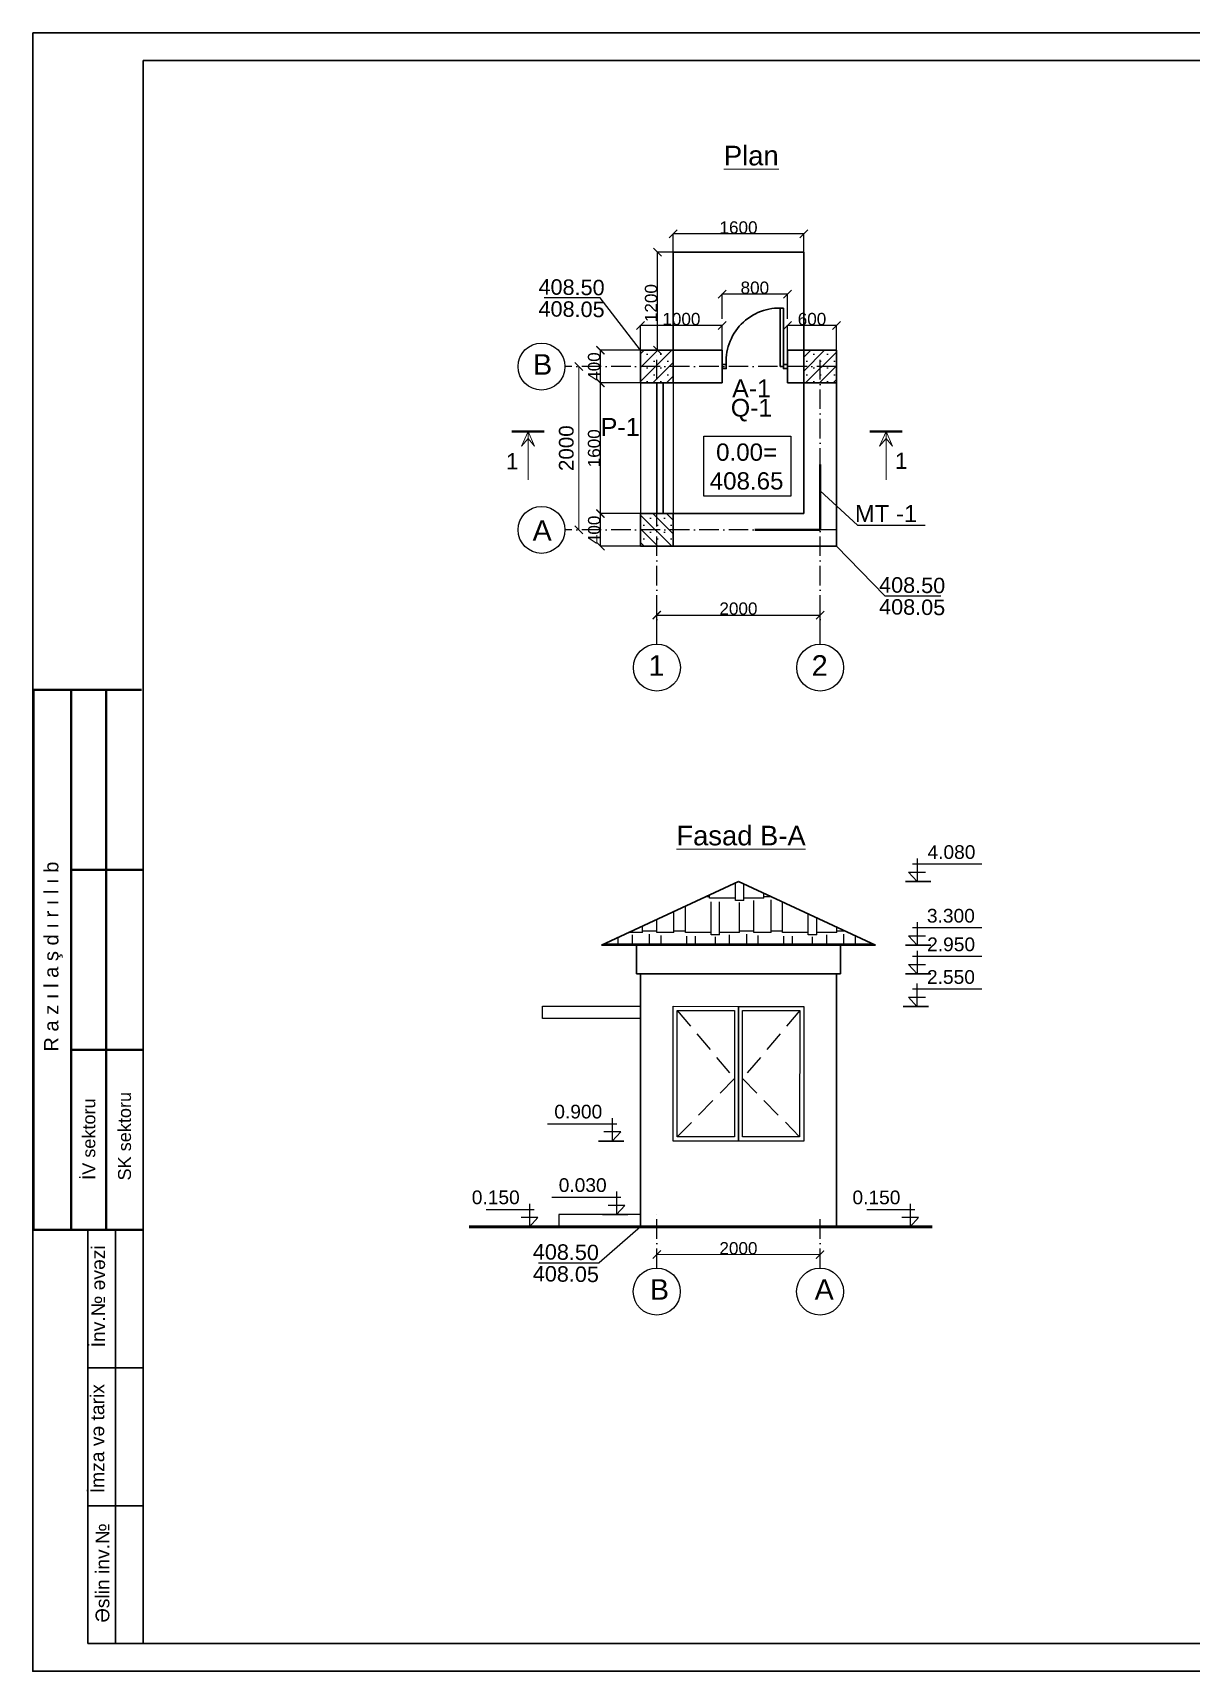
# Model space of a CAD drawing. Header units: millimetres. Extents: x 120281 to 1416367021, y -641565767 to 918373.
# Drawn here: x 731890 to 746081, y 835357 to 855428 of the extents above; entities that cross this region are included whole.
import ezdxf

# ---------------------------------------------------------------- set-up
doc = ezdxf.new("R2010")
doc.units = ezdxf.units.MM
for name, pattern in [('ACAD_ISO02W100', [15, 12, -3]), ('ACAD_ISO10W100', [18, 12, -3, 0, -3]), ('CENTER', [50.8, 31.75, -6.35, 6.35, -6.35]), ('HIDDEN', [0.375, 0.25, -0.125])]:
    doc.linetypes.add(name, pattern=pattern)
doc.layers.add('0_ANNOT_Dimensions', color=7, linetype='Continuous')
for name, color, linetype, lineweight in [('33', 7, 'Continuous', 35), ('Layer2', 7, 'Continuous', 13), ('Xar. ölcülər.-1', 230, 'Continuous', 15), ('Yazı', 7, 'Continuous', 15), ('аракясмя', 130, 'Continuous', 20), ('колонна', 50, 'Continuous', 40), ('окна', 150, 'Continuous', 15), ('оси', 85, 'CENTER', 9), ('ось', 20, 'ACAD_ISO02W100', 0), ('перегородка', 130, 'Continuous', 20), ('перегородки', 130, 'Continuous', 15), ('размер', 90, 'Continuous', 40), ('размер 1', 6, 'Continuous', 15), ('стены', 32, 'Continuous', 40)]:
    doc.layers.add(name, color=color, linetype=linetype, lineweight=lineweight)
doc.styles.add('Annotative', font='arial.ttf')
doc.styles.add('ARIAL', font='arial.ttf')
doc.styles.add('Arial AzLat', font='AZLTM.TTF', dxfattribs={"height": 300})
doc.styles.add('Arial-065-0', font='arial.ttf', dxfattribs={"width": 0.65})
doc.styles.get("Standard").update_dxf_attribs({"font": 'arial.ttf'})
doc.styles.add('Standart', font='arial.ttf')
doc.styles.add('style5', font='times.ttf', dxfattribs={"height": 400})
doc.styles.add('Times New  Roman', font='times.ttf')
doc.dimstyles.new('250', dxfattribs={"dimtxt": 370, "dimasz": 100, "dimexe": 1.25, "dimexo": 0.625, "dimgap": 60, "dimtad": 1, "dimtxsty": 'Times New  Roman', "dimblk": 'OBLIQUE', "dimcen": 2.5, "dimadec": 0, "dimazin": 0, "dimtfac": 1, "dimtix": 1, "dimtmove": 0, "dimatfit": 3, "dimldrblk": 'OBLIQUE', "dimfxl": 1, "dimlwd": 0, "dimlwe": 0, "dimarcsym": 0})
doc.dimstyles.new('ISO-25', dxfattribs={"dimtxt": 150, "dimasz": 100, "dimexe": 1.25, "dimexo": 0.625, "dimtad": 1, "dimtxsty": 'Standard', "dimblk": 'ARCHTICK', "dimcen": 2.5, "dimadec": 0, "dimazin": 0, "dimtfac": 1, "dimtmove": 0, "dimatfit": 3, "dimfxl": 1, "dimarcsym": 0})

# ---------------------------------------------------------------- blocks, each defined once
blk = doc.blocks.new('Гапы 800')
at = {"layer": 'окна', "color": 0, "lineweight": 30}
for p, q in [((738398, 437154), (738398, 437869)), ((738436, 437871), (738436, 437154)), ((738436, 437154), (738398, 437154))]:
    blk.add_line(p, q, dxfattribs=at)
for points in [[(738348, 437179), (738348, 437129), (738398, 437129), (738398, 437179)], [(739098, 437179), (739098, 437129), (739148, 437129), (739148, 437179)]]:
    blk.add_lwpolyline(points, close=True, dxfattribs=at)
blk.add_arc((738445, 437215), 656, 354.6709, 94.1137, dxfattribs=at)
blk = doc.blocks.new('_Oblique')
at = {"color": 0, "linetype": 'ByBlock', "lineweight": -2}
blk.add_line((-0.5, -0.5), (0.5, 0.5), dxfattribs=at)
blk = doc.blocks.new('*D179')
at = {"layer": 'Defpoints', "color": 0, "lineweight": 53, "transparency": 16777216}
for p in [(738578, 851339), (738578, 849339), (738578, 849339)]:
    blk.add_point(p, dxfattribs=at)
at = {"layer": 'Xar. ölcülər.-1', "color": 0, "lineweight": 0, "transparency": 16777216}
for p, q in [((738578, 851339), (738579, 851339)), ((738578, 851339), (738578, 849339)), ((738578, 849339), (738579, 849339))]:
    blk.add_line(p, q, dxfattribs=at)
at = {"layer": 'Xar. ölcülər.-1', "color": 0, "lineweight": 0, "transparency": 16777216, "xscale": 100, "yscale": 100, "zscale": 100}
for p, rotation in [((738578, 851339), 90), ((738578, 849339), 270)]:
    blk.add_blockref('_Oblique', p, dxfattribs=dict(at, rotation=rotation))
at = {"layer": 'Xar. ölcülər.-1', "color": 0, "lineweight": 20, "transparency": 16777216, "insert": (738426, 850339), "char_height": 180, "attachment_point": 5, "rotation": 90, "style": 'ARIAL'}
blk.add_mtext('2000', dxfattribs=at)
blk = doc.blocks.new('_ArchTick')
at = {"color": 0, "linetype": 'ByBlock', "const_width": 0.15}
blk.add_lwpolyline([(-0.5, -0.5), (0.5, 0.5)], dxfattribs=at)
blk = doc.blocks.new('*D183')
at = {"layer": '0_ANNOT_Dimensions', "color": 0, "lineweight": -2, "transparency": 16777216}
for p, q in [((739534, 840461), (739534, 840462)), ((741534, 840460), (739534, 840461)), ((741534, 840461), (741534, 840462))]:
    blk.add_line(p, q, dxfattribs=at)
at = {"layer": 'Defpoints', "color": 0, "lineweight": 53, "transparency": 16777216}
for p in [(739534, 840461), (739534, 840461), (741534, 840460)]:
    blk.add_point(p, dxfattribs=at)
at = {"layer": '0_ANNOT_Dimensions', "color": 0, "lineweight": -2, "transparency": 16777216, "xscale": 100, "yscale": 100, "zscale": 100}
for p, rotation in [((739534, 840461), 179.9883059271027), ((741534, 840460), 359.9883059271027)]:
    blk.add_blockref('_ArchTick', p, dxfattribs=dict(at, rotation=rotation))
at = {"layer": '0_ANNOT_Dimensions', "color": 0, "transparency": 16777216, "insert": (740534, 840538), "char_height": 150, "attachment_point": 5, "rotation": 359.9883}
blk.add_mtext('2000', dxfattribs=at)
blk = doc.blocks.new('*D184')
at = {"layer": '0_ANNOT_Dimensions', "color": 0, "lineweight": -2, "transparency": 16777216}
for p, q in [((739534, 848112), (739534, 848297)), ((739534, 848295), (741535, 848295)), ((741535, 848112), (741535, 848297))]:
    blk.add_line(p, q, dxfattribs=at)
at = {"layer": 'Defpoints', "color": 0, "lineweight": 53, "transparency": 16777216}
for p in [(741535, 848295), (739534, 848112), (741535, 848112)]:
    blk.add_point(p, dxfattribs=at)
at = {"layer": '0_ANNOT_Dimensions', "color": 0, "lineweight": -2, "transparency": 16777216, "xscale": 100, "yscale": 100, "zscale": 100, "rotation": 180}
blk.add_blockref('_ArchTick', (739534, 848295), dxfattribs=at)
at = {"layer": '0_ANNOT_Dimensions', "color": 0, "lineweight": -2, "transparency": 16777216, "xscale": 100, "yscale": 100, "zscale": 100}
blk.add_blockref('_ArchTick', (741535, 848295), dxfattribs=at)
at = {"layer": '0_ANNOT_Dimensions', "color": 0, "transparency": 16777216, "insert": (740534, 848373), "char_height": 150, "attachment_point": 5}
blk.add_mtext('2000', dxfattribs=at)
blk = doc.blocks.new('*D185')
at = {"layer": '0_ANNOT_Dimensions', "color": 0, "lineweight": -2, "transparency": 16777216}
for p, q in [((739405, 849538), (738843, 849538)), ((738845, 849138), (738845, 849538)), ((739405, 849138), (738843, 849138))]:
    blk.add_line(p, q, dxfattribs=at)
at = {"layer": 'Defpoints', "color": 0, "lineweight": 53, "transparency": 16777216}
for p in [(738845, 849538), (739406, 849538), (739406, 849138)]:
    blk.add_point(p, dxfattribs=at)
at = {"layer": '0_ANNOT_Dimensions', "color": 0, "lineweight": -2, "transparency": 16777216, "xscale": 100, "yscale": 100, "zscale": 100}
for p, rotation in [((738845, 849538), 90), ((738845, 849138), 270)]:
    blk.add_blockref('_ArchTick', p, dxfattribs=dict(at, rotation=rotation))
at = {"layer": '0_ANNOT_Dimensions', "color": 0, "transparency": 16777216, "insert": (738767, 849338), "char_height": 150, "attachment_point": 5, "rotation": 90}
blk.add_mtext('400', dxfattribs=at)
blk = doc.blocks.new('*D186')
at = {"layer": '0_ANNOT_Dimensions', "color": 0, "lineweight": -2, "transparency": 16777216}
for p, q in [((739405, 851139), (738842, 851139)), ((738843, 849538), (738843, 851139)), ((739405, 849538), (738842, 849538))]:
    blk.add_line(p, q, dxfattribs=at)
at = {"layer": 'Defpoints', "color": 0, "lineweight": 53, "transparency": 16777216}
for p in [(738843, 851139), (739406, 851139), (739406, 849538)]:
    blk.add_point(p, dxfattribs=at)
at = {"layer": '0_ANNOT_Dimensions', "color": 0, "lineweight": -2, "transparency": 16777216, "xscale": 100, "yscale": 100, "zscale": 100}
for p, rotation in [((738843, 851139), 90), ((738843, 849538), 270)]:
    blk.add_blockref('_ArchTick', p, dxfattribs=dict(at, rotation=rotation))
at = {"layer": '0_ANNOT_Dimensions', "color": 0, "transparency": 16777216, "insert": (738766, 850338), "char_height": 150, "attachment_point": 5, "rotation": 90}
blk.add_mtext('1600', dxfattribs=at)
blk = doc.blocks.new('*D187')
at = {"layer": '0_ANNOT_Dimensions', "color": 0, "lineweight": -2, "transparency": 16777216}
for p, q in [((739405, 851539), (738842, 851539)), ((738843, 851139), (738843, 851539)), ((739405, 851139), (738842, 851139))]:
    blk.add_line(p, q, dxfattribs=at)
at = {"layer": 'Defpoints', "color": 0, "lineweight": 53, "transparency": 16777216}
for p in [(738843, 851539), (739406, 851539), (739406, 851139)]:
    blk.add_point(p, dxfattribs=at)
at = {"layer": '0_ANNOT_Dimensions', "color": 0, "lineweight": -2, "transparency": 16777216, "xscale": 100, "yscale": 100, "zscale": 100}
for p, rotation in [((738843, 851539), 90), ((738843, 851139), 270)]:
    blk.add_blockref('_ArchTick', p, dxfattribs=dict(at, rotation=rotation))
at = {"layer": '0_ANNOT_Dimensions', "color": 0, "transparency": 16777216, "insert": (738766, 851339), "char_height": 150, "attachment_point": 5, "rotation": 90}
blk.add_mtext('400', dxfattribs=at)
blk = doc.blocks.new('*D188')
at = {"layer": '0_ANNOT_Dimensions', "color": 0, "lineweight": -2, "transparency": 16777216}
for p, q in [((741135, 851539), (741135, 851844)), ((741735, 851843), (741135, 851843)), ((741735, 851539), (741735, 851844))]:
    blk.add_line(p, q, dxfattribs=at)
at = {"layer": 'Defpoints', "color": 0, "lineweight": 53, "transparency": 16777216}
for p in [(741135, 851843), (741135, 851539), (741735, 851539)]:
    blk.add_point(p, dxfattribs=at)
at = {"layer": '0_ANNOT_Dimensions', "color": 0, "lineweight": -2, "transparency": 16777216, "xscale": 100, "yscale": 100, "zscale": 100, "rotation": 180}
blk.add_blockref('_ArchTick', (741135, 851843), dxfattribs=at)
at = {"layer": '0_ANNOT_Dimensions', "color": 0, "lineweight": -2, "transparency": 16777216, "xscale": 100, "yscale": 100, "zscale": 100}
blk.add_blockref('_ArchTick', (741735, 851843), dxfattribs=at)
at = {"layer": '0_ANNOT_Dimensions', "color": 0, "transparency": 16777216, "insert": (741435, 851920), "char_height": 150, "attachment_point": 5}
blk.add_mtext('600', dxfattribs=at)
blk = doc.blocks.new('*D189')
at = {"layer": '0_ANNOT_Dimensions', "color": 0, "lineweight": -2, "transparency": 16777216}
for p, q in [((740335, 851924), (740335, 852229)), ((741135, 852227), (740335, 852227)), ((741135, 851924), (741135, 852229))]:
    blk.add_line(p, q, dxfattribs=at)
at = {"layer": 'Defpoints', "color": 0, "lineweight": 53, "transparency": 16777216}
for p in [(740335, 852227), (740335, 851923), (741135, 851923)]:
    blk.add_point(p, dxfattribs=at)
at = {"layer": '0_ANNOT_Dimensions', "color": 0, "lineweight": -2, "transparency": 16777216, "xscale": 100, "yscale": 100, "zscale": 100, "rotation": 180}
blk.add_blockref('_ArchTick', (740335, 852227), dxfattribs=at)
at = {"layer": '0_ANNOT_Dimensions', "color": 0, "lineweight": -2, "transparency": 16777216, "xscale": 100, "yscale": 100, "zscale": 100}
blk.add_blockref('_ArchTick', (741135, 852227), dxfattribs=at)
at = {"layer": '0_ANNOT_Dimensions', "color": 0, "transparency": 16777216, "insert": (740735, 852304), "char_height": 150, "attachment_point": 5}
blk.add_mtext('800', dxfattribs=at)
blk = doc.blocks.new('*D190')
at = {"layer": '0_ANNOT_Dimensions', "color": 0, "lineweight": -2, "transparency": 16777216}
for p, q in [((739335, 851539), (739335, 851844)), ((740335, 851843), (739335, 851843)), ((740335, 851539), (740335, 851844))]:
    blk.add_line(p, q, dxfattribs=at)
at = {"layer": 'Defpoints', "color": 0, "lineweight": 53, "transparency": 16777216}
for p in [(739335, 851843), (739335, 851539), (740335, 851539)]:
    blk.add_point(p, dxfattribs=at)
at = {"layer": '0_ANNOT_Dimensions', "color": 0, "lineweight": -2, "transparency": 16777216, "xscale": 100, "yscale": 100, "zscale": 100, "rotation": 180}
blk.add_blockref('_ArchTick', (739335, 851843), dxfattribs=at)
at = {"layer": '0_ANNOT_Dimensions', "color": 0, "lineweight": -2, "transparency": 16777216, "xscale": 100, "yscale": 100, "zscale": 100}
blk.add_blockref('_ArchTick', (740335, 851843), dxfattribs=at)
at = {"layer": '0_ANNOT_Dimensions', "color": 0, "transparency": 16777216, "insert": (739835, 851920), "char_height": 150, "attachment_point": 5}
blk.add_mtext('1000', dxfattribs=at)
blk = doc.blocks.new('*D204')
at = {"layer": '0_ANNOT_Dimensions', "color": 0, "lineweight": -2, "transparency": 16777216}
for p, q in [((739735, 852739), (739735, 852966)), ((741335, 852965), (739735, 852965)), ((741335, 852739), (741335, 852966))]:
    blk.add_line(p, q, dxfattribs=at)
at = {"layer": 'Defpoints', "color": 0, "lineweight": 53, "transparency": 16777216}
for p in [(739735, 852965), (739735, 852739), (741335, 852739)]:
    blk.add_point(p, dxfattribs=at)
at = {"layer": '0_ANNOT_Dimensions', "color": 0, "lineweight": -2, "transparency": 16777216, "xscale": 100, "yscale": 100, "zscale": 100, "rotation": 180}
blk.add_blockref('_ArchTick', (739735, 852965), dxfattribs=at)
at = {"layer": '0_ANNOT_Dimensions', "color": 0, "lineweight": -2, "transparency": 16777216, "xscale": 100, "yscale": 100, "zscale": 100}
blk.add_blockref('_ArchTick', (741335, 852965), dxfattribs=at)
at = {"layer": '0_ANNOT_Dimensions', "color": 0, "transparency": 16777216, "insert": (740535, 853042), "char_height": 150, "attachment_point": 5}
blk.add_mtext('1600', dxfattribs=at)
blk = doc.blocks.new('*D180')
at = {"layer": '0_ANNOT_Dimensions', "color": 0, "lineweight": -2, "transparency": 16777216}
for p, q in [((739734, 852739), (739540, 852739)), ((739542, 851539), (739542, 852739)), ((739811, 851539), (739540, 851539))]:
    blk.add_line(p, q, dxfattribs=at)
at = {"layer": 'Defpoints', "color": 0, "lineweight": 53, "transparency": 16777216}
for p in [(739542, 852739), (739735, 852739), (739812, 851539)]:
    blk.add_point(p, dxfattribs=at)
at = {"layer": '0_ANNOT_Dimensions', "color": 0, "lineweight": -2, "transparency": 16777216, "xscale": 100, "yscale": 100, "zscale": 100}
for p, rotation in [((739542, 852739), 90), ((739542, 851539), 270)]:
    blk.add_blockref('_ArchTick', p, dxfattribs=dict(at, rotation=rotation))
at = {"layer": '0_ANNOT_Dimensions', "color": 0, "transparency": 16777216, "insert": (739464, 852116), "char_height": 150, "attachment_point": 5, "rotation": 90}
blk.add_mtext('1200', dxfattribs=at)

msp = doc.modelspace()

# ---------------------------------------------------------------- hatches: boundary and pattern name
at = {"layer": 'размер', "lineweight": 25}
h = msp.add_hatch(dxfattribs=at)
h.set_pattern_fill('SACNCR', color=0, scale=50, angle=180, style=0)
h.set_pattern_definition([(225, (1224601.91, -416577.74), (84.189901, -84.189901), []), (225, (1224517.72, -416577.74), (84.189901, -84.189901), [0, -119.0625])])
h.paths.add_polyline_path([(739534.45221, 851138.643), (739334.66263, 851138.643), (739334.66263, 851338.65889), (739534.45221, 851338.65889)])
h.paths.add_polyline_path([(739534.45221, 851338.65889), (739734.66263, 851338.65889), (739734.66263, 851138.643), (739534.45221, 851138.643)])
h.paths.add_polyline_path([(739534.45221, 851338.65889), (739534.45221, 851538.643), (739734.66263, 851538.643), (739734.66263, 851338.65889)])
h.paths.add_polyline_path([(739534.45221, 851338.65889), (739334.66263, 851338.65889), (739334.66263, 851538.643), (739534.45221, 851538.643)])
h = msp.add_hatch(dxfattribs=at)
h.set_pattern_fill('SACNCR', color=0, scale=50, angle=180, style=0)
h.set_pattern_definition([(225, (1222601.91, -416577.74), (84.189901, -84.189901), []), (225, (1222517.72, -416577.74), (84.189901, -84.189901), [0, -119.0625])])
h.paths.add_polyline_path([(741534.45221, 851138.643), (741334.66263, 851138.643), (741334.66263, 851338.65889), (741534.45221, 851338.65889)])
h.paths.add_polyline_path([(741534.45221, 851338.65889), (741734.66263, 851338.65889), (741734.66263, 851138.643), (741534.45221, 851138.643)])
h.paths.add_polyline_path([(741534.45221, 851338.65889), (741534.45221, 851538.643), (741734.66263, 851538.643), (741734.66263, 851338.65889)])
h.paths.add_polyline_path([(741534.45221, 851338.65889), (741334.66263, 851338.65889), (741334.66263, 851538.643), (741534.45221, 851538.643)])
h = msp.add_hatch(dxfattribs=at)
h.set_pattern_fill('SACNCR', color=0, scale=50, angle=180, style=0)
h.set_pattern_definition([(135, (1228601.93, 2113254.79), (84.189901, 84.189901), []), (135, (1228517.74, 2113254.79), (84.189901, 84.189901), [0, -119.0625])])
h.paths.add_polyline_path([(739334.66263, 849338.88871), (739533.95587, 849338.88871), (739533.95587, 849538.41318), (739334.66263, 849538.41318)])
h.paths.add_polyline_path([(739734.66263, 849338.88871), (739734.66263, 849538.41318), (739533.95587, 849538.41318), (739533.95587, 849338.88871)])
h.paths.add_polyline_path([(739533.95587, 849338.88871), (739533.95587, 849138.41318), (739734.66263, 849138.41318), (739734.66263, 849338.88871)])
h.paths.add_polyline_path([(739334.66263, 849338.88871), (739334.66263, 849138.41318), (739533.95587, 849138.41318), (739533.95587, 849338.88871)])
h = msp.add_hatch(dxfattribs=at)
h.set_pattern_fill('AR-RSHKE', color=0, scale=35, style=0)
h.set_pattern_definition([(180, (737065.7, 2273664.67), (-892.5, 420), [210, -175, 245, -105, 315, -140]), (180, (736855.7, 2273682.17), (-892.5, 420), [175, -665, 140, -210]), (180, (736435.7, 2273638.42), (-892.5, 420), [105, -1085]), (90, (737065.72, 2273664.67), (297.5, 420), [402.5, -1277.5]), (90, (736855.72, 2273664.67), (297.5, 420), [393.75, -1286.25]), (90, (736680.72, 2273664.67), (297.5, 420), [367.5, -1312.5]), (90, (736435.72, 2273638.42), (297.5, 420), [402.5, -1277.5]), (90, (736330.72, 2273638.42), (297.5, 420), [402.5, -1277.5]), (90, (736015.72, 2273664.67), (297.5, 420), [385, -1295])])
h.paths.add_polyline_path([(738890.10957, 844269.35644), (740534.30994, 845032.25399), (742178.19876, 844268.68534)])

# ---------------------------------------------------------------- linework, layer by layer
at = {"color": 0}
for q in [(741533.66326, 849814.76676), (742820.04553, 849397.33311)]:
    msp.add_line((741990.89682, 849396.95689), q, dxfattribs=at)
at = {"color": 7, "linetype": 'Continuous', "lineweight": 25}
for p, q in [((743514.62441, 845243.79093), (742666.01529, 845243.96413)), ((742722.02941, 845313.14789), (742721.97199, 845031.80749)), ((742721.97199, 845031.80749), (742617.8178, 845143.82875)), ((742617.8178, 845143.82875), (742824.58751, 845143.78655)), ((742721.81285, 844252.06867), (742617.65866, 844364.08993)), ((742617.65866, 844364.08993), (742824.42837, 844364.04773)), ((743514.46526, 844464.05211), (742665.85615, 844464.22531)), ((742721.87027, 844533.40908), (742721.81285, 844252.06867)), ((742721.79871, 844182.80924), (742721.74129, 843901.46884)), ((742721.74129, 843901.46884), (742617.5871, 844013.4901)), ((742617.5871, 844013.4901), (742824.35681, 844013.4479)), ((743514.3937, 844113.45228), (742665.78459, 844113.62548)), ((742721.21633, 843782.80935), (742721.15891, 843501.46895)), ((742721.15891, 843501.46895), (742617.00472, 843613.49021)), ((742617.00472, 843613.49021), (742823.77443, 843613.44801)), ((743513.81132, 843713.45239), (742665.20221, 843713.62559)), ((738195.16446, 842064.64327), (739043.77356, 842064.43806)), ((739091.9264, 841964.2812), (738885.15669, 841964.3312)), ((738987.7903, 842133.6468), (738987.72227, 841852.30639)), ((738987.72227, 841852.30639), (739091.9264, 841964.2812)), ((738246.28387, 841164.52744), (739094.89298, 841164.35424)), ((739038.9071, 841233.56086), (739038.84968, 840952.22045)), ((737444.70048, 841014.70073), (738030.04254, 841014.58126)), ((737974.05666, 841083.78788), (737973.99924, 840802.44748)), ((739143.04959, 841064.19919), (738936.27988, 841064.24139)), ((739038.84968, 840952.22045), (739143.04959, 841064.19919)), ((742107.93034, 841013.74896), (742693.2724, 841013.62949)), ((742637.28652, 841082.83612), (742637.2291, 840801.49571)), ((738078.19915, 840914.42621), (737871.42944, 840914.46841)), ((737973.99924, 840802.44748), (738078.19915, 840914.42621)), ((742741.42901, 840913.47445), (742534.6593, 840913.51665)), ((742637.2291, 840801.49571), (742741.42901, 840913.47445))]:
    msp.add_line(p, q, dxfattribs=at)
at = {"color": 0, "linetype": 'Continuous', "lineweight": 30}
for p, q in [((738854.55202, 844252.85798), (740534.30994, 845032.25399)), ((742213.74957, 844252.17237), (740534.30994, 845032.25399)), ((738854.55202, 844252.85798), (742213.74957, 844252.17237)), ((739283.83905, 843902.17051), (739283.9106, 844252.77035)), ((741784.31943, 843901.66017), (741784.39099, 844252.26)), ((741784.31943, 843901.66017), (739283.83905, 843902.17051)), ((739333.19125, 840802.16038), (739333.83904, 843902.16031)), ((741733.68672, 840801.67043), (741734.31943, 843901.67037))]:
    msp.add_line(p, q, dxfattribs=at)
at = {"color": 7, "linetype": 'Continuous', "lineweight": 30}
for p, q in [((742580.06546, 845031.83645), (742890.23418, 845031.77314)), ((742579.90631, 844252.09764), (742890.07503, 844252.03433)), ((742579.83476, 843901.4978), (742890.00347, 843901.4345)), ((742863.06544, 843501.43998), (742552.89672, 843501.50329)), ((739129.6288, 841852.27208), (738819.46008, 841852.34708)), ((739180.75622, 840952.19149), (738870.5875, 840952.2548))]:
    msp.add_line(p, q, dxfattribs=at)
for points in [[(740109.80762, 850484.26452), (741175.49319, 850484.26452), (741175.49319, 849751.18293), (740109.80762, 849751.18293)], [(739333.22259, 840952.16037), (738333.22796, 840952.36447), (738333.19735, 840802.37394), (739333.19198, 840802.16984)]]:
    msp.add_lwpolyline(points, close=True)
at = {"lineweight": 50}
msp.add_lwpolyline([(742906.78185, 840801.43101), (737234.95313, 840802.60036)], dxfattribs=at)
at = {"layer": 'Layer2', "color": 0, "lineweight": 25}
for p in [(739333.19124, 840802.10349), (738084.82866, 840360.54766)]:
    msp.add_line(p, (738829.71758, 840360.8837), dxfattribs=at)
at = {"layer": 'аракясмя', "color": 0}
for p, q in [((737956.22122, 850542.61137), (737956.22122, 849950.08558)), ((742342.41183, 850542.61137), (742342.41183, 849950.08558))]:
    msp.add_line(p, q, dxfattribs=at)
for points in [[(737956.22122, 850542.61137), (737876.20725, 850365.47176), (737956.22122, 850455.99081), (738036.23519, 850365.47176), (737956.22122, 850542.61137)], [(742342.41183, 850542.61137), (742262.39786, 850365.47176), (742342.41183, 850455.99081), (742422.42581, 850365.47176), (742342.41183, 850542.61137)]]:
    msp.add_lwpolyline(points, dxfattribs=at)
at = {"layer": 'колонна', "color": 0}
for p, q in [((737758.71262, 850542.61137), (738153.72982, 850542.61137)), ((742144.90324, 850542.61137), (742539.92043, 850542.61137)), ((741533.66762, 849338.42426), (741533.6603, 850138.42426)), ((741533.66762, 849338.42426), (740733.66762, 849338.41694))]:
    msp.add_line(p, q, dxfattribs=at)
at = {"layer": 'оси', "color": 0, "linetype": 'HIDDEN', "lineweight": 25, "ltscale": 1000}
for p, q in [((739784.22763, 843452.06837), (740483.80943, 842616.95)), ((741284.2276, 843451.76222), (740583.80943, 842616.92959)), ((740483.80943, 842616.95), (739783.91129, 841902.14921)), ((740534.25751, 842617.18669), (740533.80937, 842616.63422)), ((740533.8096, 842617.73905), (740534.25751, 842617.18669)), ((740583.80943, 842616.92959), (741283.91146, 841902.83076))]:
    msp.add_line(p, q, dxfattribs=at)
at = {"layer": 'ось', "color": 0, "linetype": 'ACAD_ISO10W100', "lineweight": 25, "ltscale": 20}
for p, q in [((739534.32935, 847938.8048), (739534.32935, 851538.74646)), ((741534.57506, 847938.80482), (741534.57506, 851538.74646)), ((741734.55917, 851338.53604), (738409.12874, 851338.53604)), ((741734.55917, 849338.53604), (738409.12874, 849338.53604)), ((739533.80967, 840295.43148), (739533.94878, 840977.02953)), ((741533.80963, 840295.03123), (741533.94401, 840953.4297))]:
    msp.add_line(p, q, dxfattribs=at)
at = {"layer": 'перегородки', "color": 0, "lineweight": 25}
for p, q in [((739334.66263, 851138.48412), (739334.66263, 849538.33374)), ((739734.66263, 851138.56356), (739734.66263, 849538.33374))]:
    msp.add_line(p, q, dxfattribs=at)
at = {"layer": 'размер', "color": 0, "lineweight": 25}
for p, q in [((738841.87687, 852179.9644), (738154.76036, 852179.89617)), ((739334.32935, 851538.74646), (738841.87687, 852179.9644)), ((741734.40029, 849138.74646), (742326.84965, 848530.26214)), ((742326.84965, 848530.26214), (743013.96616, 848530.33037)), ((738890.10957, 844269.35644), (742178.19876, 844268.68534))]:
    msp.add_line(p, q, dxfattribs=at)
at = {"layer": 'размер', "color": 0}
for p, q in [((731897.1284, 847377.48623), (733219.91155, 847377.48623)), ((731897.1284, 840763.57046), (731897.1284, 847377.48623)), ((732358.90425, 840763.57046), (732358.90425, 847377.48623)), ((732789.22503, 840763.57046), (732789.22503, 847377.48623)), ((733241.12544, 845172.84764), (732358.90425, 845172.84764)), ((733241.12544, 842968.20905), (732358.90425, 842968.20905)), ((733241.12544, 840763.57046), (731897.1284, 840763.57046))]:
    msp.add_line(p, q, dxfattribs=at)
at = {"layer": 'размер', "color": 0, "lineweight": 30}
for p, q in [((732565.36562, 835695.37175), (732565.36562, 840763.57046)), ((733241.12544, 840763.57046), (732565.36562, 840763.57046)), ((732903.24553, 835695.37175), (732903.24553, 840763.57046)), ((733241.12544, 839074.17089), (732565.36562, 839074.17089)), ((733241.12544, 837384.77132), (732565.36562, 837384.77132)), ((733241.12544, 835695.37175), (732565.36562, 835695.37175))]:
    msp.add_line(p, q, dxfattribs=at)
at = {"layer": 'размер', "color": 0, "lineweight": 25}
for points in [[(738133.75472, 843502.40524), (739333.7547, 843502.16032), (739333.72408, 843352.16032), (738133.72411, 843352.40524)], [(739734.23783, 843502.07858), (740533.99006, 843501.91535), (740533.65331, 841851.99619), (739733.90109, 841852.15942)], [(739784.22763, 843452.06837), (740483.97985, 843451.92556), (740483.66351, 841902.00639), (739783.91129, 841902.14921)], [(740533.99006, 843501.91535), (741334.2378, 843501.75202), (741333.90105, 841851.83286), (740533.65331, 841851.99619)], [(740583.97985, 843451.90515), (741284.2276, 843451.76222), (741283.91126, 841901.84306), (740583.66351, 841901.98598)]]:
    msp.add_lwpolyline(points, close=True, dxfattribs=at)
for centre in [(738121.46897, 851338.53604), (738121.46897, 849338.53604), (739534.73846, 847651.14532), (741534.96828, 847651.14532), (739533.35774, 840007.77207), (741533.34181, 840007.37183)]:
    msp.add_circle(centre, 287.65977, dxfattribs=at)
at = {"layer": 'размер 1', "color": 0, "lineweight": 30}
for points in [[(731889.60579, 855427.55873), (760271.51856, 855427.55873), (760271.51856, 835357.49184), (731889.60579, 835357.49184)], [(733241.12544, 855089.67881), (759933.63865, 855089.67881), (759933.63865, 835695.37175), (733241.12544, 835695.37175)]]:
    msp.add_lwpolyline(points, close=True, dxfattribs=at)
at = {"layer": 'стены', "color": 0, "lineweight": 30}
for p, q in [((741334.66263, 852738.643), (739734.66263, 852738.643)), ((739734.66263, 852738.643), (739734.66263, 851538.643)), ((741334.66263, 851538.643), (741334.66263, 852738.643)), ((739734.66263, 851538.643), (740334.66263, 851538.56356)), ((740334.66263, 851138.65269), (740334.66263, 851538.65269)), ((741134.66263, 851538.56356), (741334.66263, 851538.56356)), ((741134.66263, 851138.56356), (741134.66263, 851538.56356)), ((739533.95587, 851138.56356), (739533.95587, 849538.33374)), ((739609.99849, 851138.56356), (739609.99849, 849538.33374)), ((739734.66263, 851138.643), (740334.66263, 851138.643)), ((741134.66263, 851138.56356), (741334.66263, 851138.56356)), ((741334.66263, 851138.643), (741334.66263, 849538.41318)), ((741734.66263, 851138.643), (741734.66263, 849138.41318)), ((741334.66263, 849538.41318), (739734.66263, 849538.41318)), ((741734.66263, 849138.41318), (739334.66263, 849138.41318))]:
    msp.add_line(p, q, dxfattribs=at)
at = {"layer": 'стены', "color": 0, "lineweight": 25}
for p, q in [((739734.66263, 851538.643), (740334.66263, 851538.643)), ((739534.64674, 851138.56356), (739734.66263, 851138.56356))]:
    msp.add_line(p, q, dxfattribs=at)
at = {"layer": 'стены', "color": 0, "lineweight": 30}
for points in [[(739734.66263, 851138.643), (739334.66263, 851138.643), (739334.66263, 851538.643), (739734.66263, 851538.643)], [(741734.66263, 851138.643), (741334.66263, 851138.643), (741334.66263, 851538.643), (741734.66263, 851538.643)], [(739734.66263, 849538.41318), (739334.66263, 849538.41318), (739334.66263, 849138.41318), (739734.66263, 849138.41318)]]:
    msp.add_lwpolyline(points, close=True, dxfattribs=at)

# ---------------------------------------------------------------- block references
at = {"layer": 'размер', "color": 0, "lineweight": 25, "xscale": -1, "rotation": 359.9996543550754}
msp.add_blockref('Гапы 800', (1479480.45565, 414180.01485), dxfattribs=at)

# ---------------------------------------------------------------- texts
at = {"layer": '33', "color": 0, "lineweight": -3, "insert": (742723.33365, 850108.17103), "char_height": 279.1208857, "width": 6201.0377471, "attachment_point": 3, "rotation": 0.04487261, "style": 'Standart'}
msp.add_mtext('{\\fArial|b0|i0|c238|p34;\\P\\H0.75x;MT -\\fArial|b0|i0|c204|p34;1}', dxfattribs=at)
at = {"layer": 'Layer2', "color": 0, "lineweight": 25, "char_height": 189.5106083, "attachment_point": 1, "rotation": 359.253098645, "style": 'style5'}
for s, insert in [('{\\fArial|b0|i0|c0|p34;408.50}', (738086.405, 852410.9326)), ('{\\fArial|b0|i0|c0|p34;408.05}', (738086.405, 852142.59072)), ('{\\fArial|b0|i0|c0|p34;408.50}', (742258.49429, 848761.29856)), ('{\\fArial|b0|i0|c0|p34;408.05}', (742258.49429, 848492.95668)), ('{\\fArial|b0|i0|c0|p34;408.50}', (738016.47331, 840591.58408)), ('{\\fArial|b0|i0|c0|p34;408.05}', (738016.47331, 840323.2422))]:
    msp.add_mtext_dynamic_manual_height_columns(s, width=649.0230979, gutter_width=947.55304, heights=[0], dxfattribs=dict(at, insert=insert))
at = {"layer": 'Xar. ölcülər.-1', "color": 0, "char_height": 240, "attachment_point": 7, "style": 'Arial AzLat'}
for s, insert in [('{\\fArial|b0|i0|c0|p34;\\LPlan}', (740356.07079, 853799.78544)), ('{\\fArial|b0|i0|c238|p34;\\LFasad \\fArial|b0|i0|c0|p34;B-A}', (739773.70953, 845470.57266))]:
    msp.add_mtext_dynamic_manual_height_columns(s, width=4159.2556098, gutter_width=1200, heights=[0], dxfattribs=dict(at, insert=insert))
at = {"layer": 'Yazı', "color": 0, "attachment_point": 5, "style": 'Arial-065-0'}
for s, insert, char_height in [('\\A2;{\\fArial|b0|i0|c238|p34;\\W1;A-1}', (740693.86636, 851072.33377), 217.4915112), ('\\A2;{\\fArial|b0|i0|c238|p34;\\W1;Q-1}', (740693.86636, 850804.17258), 217.4915112), ('\\A2;{\\fArial|b0|i0|c238|p34;\\W1;P-\\fArial|b0|i0|c204|p34;1}', (739085.03921, 850599.65506), 220.843427), ('\\A2;{\\fArial|b0|i0|c238|p34;\\W1;0.00=\\P\\fArial|b0|i0|c204|p34;408.65}', (740633.97222, 850112.93193), 211.3525086)]:
    msp.add_mtext(s, dxfattribs=dict(at, insert=insert, char_height=char_height))
at = {"layer": 'аракясмя', "color": 0, "lineweight": 20, "style": 'Annotative'}
for p in [(737686.46772, 850080.6233), (742451.60941, 850085.67945)]:
    msp.add_text('1', height=197.5086, dxfattribs=at).set_placement(p)
at = {"layer": 'перегородка', "color": 0, "lineweight": 30, "char_height": 168.939957, "attachment_point": 1, "rotation": 90, "style": 'ARIAL'}
for s, insert in [('İnv.№ əvəzi ', (732605.91127, 839324.20189)), ('İmza və tarix ', (732596.01251, 837537.3268)), ('Əslin inv.№ ', (732658.6907, 835952.16035))]:
    msp.add_mtext(s, dxfattribs=dict(at, insert=insert))
at = {"layer": 'размер', "color": 0, "lineweight": 25}
for s, p in [('B', (738018.12367, 851238.84331)), ('A', (738012.17609, 849205.12539)), ('1', (739431.39317, 847551.45259)), ('2', (741431.62299, 847551.45259))]:
    msp.add_text(s, height=251.7023, dxfattribs=at).set_placement(p)
at = {"layer": 'размер', "color": 7, "lineweight": 25}
for s, rotation, p in [('4.080', 359.988305927, (742849.59384, 845307.83881)), ('3.300', 359.988305927, (742842.55884, 844528.1014)), ('2.950', 359.988305927, (742845.46682, 844177.50096)), ('2.550', 359.988305927, (742843.50927, 843777.50135)), ('0.900', 359.986145153, (738278.29721, 842128.53532)), ('0.030', 359.988305927, (738332.27914, 841228.42204)), ('0.150', 359.988305927, (737267.4287, 841078.64906)), ('0.150', 359.988305927, (741930.65856, 841077.6973))]:
    msp.add_text(s, height=168, rotation=rotation, dxfattribs=at).set_placement(p)
at = {"layer": 'размер', "color": 0}
for s, height, p in [('R a z ı l a ş d ı r ı l ı b', 176.3710871, (732203.66661, 842946.90469)), ('İV sektoru', 158.733978, (732655.57497, 841376.51098)), ('SK sektoru', 158.733978, (733092.83304, 841368.97478))]:
    msp.add_text(s, height=height, rotation=90, dxfattribs=at).set_placement(p)
at = {"layer": 'размер', "color": 0, "lineweight": 25}
for s, p in [('B', (739449.36535, 839908.09648)), ('A', (741467.37721, 839907.69257))]:
    msp.add_text(s, height=251.7023, rotation=359.988305927, dxfattribs=at).set_placement(p)

# ---------------------------------------------------------------- dimensions: what is measured, and where the dimension line sits
at = {"layer": '0_ANNOT_Dimensions'}
dim = msp.add_linear_dim(base=(739734.66263, 852964.6987), p1=(741334.66263, 852738.643), p2=(739734.66263, 852738.643), dimstyle='ISO-25', dxfattribs=at)
dim.commit()
dim.dimension.update_dxf_attribs({"geometry": '*D204', "text_midpoint": (740534.66263, 853041.90965)})
dim = msp.add_linear_dim(base=(739541.63912, 852738.643), p1=(739812.0973, 851538.643), p2=(739734.66263, 852738.643), angle=90, dimstyle='ISO-25', dxfattribs=at)
dim.commit()
dim.dimension.update_dxf_attribs({"geometry": '*D180', "text_midpoint": (739541.63912, 852115.88122), "dimtype": 160})
for base, p1, p2, angle, picture, middle in [((740334.66263, 852227.28541), (741134.66263, 851923.31789), (740334.66263, 851923.27818), 0, '*D189', (740734.66263, 852304.49636)), ((739334.7818, 851842.61052), (740334.7818, 851538.60328), (739334.7818, 851538.643), 0, '*D190', (739834.7818, 851919.82147)), ((738843.32109, 851538.56356), (739405.90319, 851138.56356), (739405.90319, 851538.56356), 90, '*D187', (738766.11014, 851338.56356)), ((738844.57109, 849538.33374), (739405.90319, 849138.33374), (739405.90319, 849538.33374), 90, '*D185', (738767.36014, 849338.33374)), ((739533.84343, 840460.81914), (741533.84338, 840460.41094), (739533.84343, 840460.81914), 179.988305927, '*D183', (740533.85916, 840537.82599))]:
    dim = msp.add_linear_dim(base=base, p1=p1, p2=p2, angle=angle, dimstyle='ISO-25', dxfattribs=at)
    dim.commit()
    dim.dimension.update_dxf_attribs({"geometry": picture, "text_midpoint": middle})
for base, p1, p2, angle, text, picture, middle in [((741134.7818, 851842.61052), (741734.66263, 851538.643), (741134.7818, 851538.643), 0, '600', '*D188', (741434.72222, 851919.82147)), ((738843.32109, 851138.56356), (739405.90319, 849538.33374), (739405.90319, 851138.56356), 90, '1600', '*D186', (738766.11014, 850338.44865))]:
    dim = msp.add_linear_dim(base=base, p1=p1, p2=p2, angle=angle, text=text, dimstyle='ISO-25', dxfattribs=at)
    dim.commit()
    dim.dimension.update_dxf_attribs({"geometry": picture, "text_midpoint": middle})
dim = msp.add_linear_dim(base=(741534.57506, 848295.36431), p1=(739534.32935, 848111.58597), p2=(741534.57506, 848111.58597), text='2000', dimstyle='ISO-25', dxfattribs=at)
dim.commit()
dim.dimension.update_dxf_attribs({"geometry": '*D184', "text_midpoint": (740534.45221, 848295.36431), "dimtype": 160})
at = {"layer": 'Xar. ölcülər.-1', "color": 0, "lineweight": 20}
dim = msp.add_linear_dim(base=(738577.73222, 849338.53604), p1=(738577.73222, 851338.53604), p2=(738577.73222, 849338.53604), angle=270, dimstyle='250', override={"dimtxt": 180, "dimexe": 1, "dimtxsty": 'ARIAL'}, dxfattribs=at)
dim.commit()
dim.dimension.update_dxf_attribs({"geometry": '*D179', "text_midpoint": (738425.82908, 850338.53604)})

doc.saveas('drawing.dxf')
